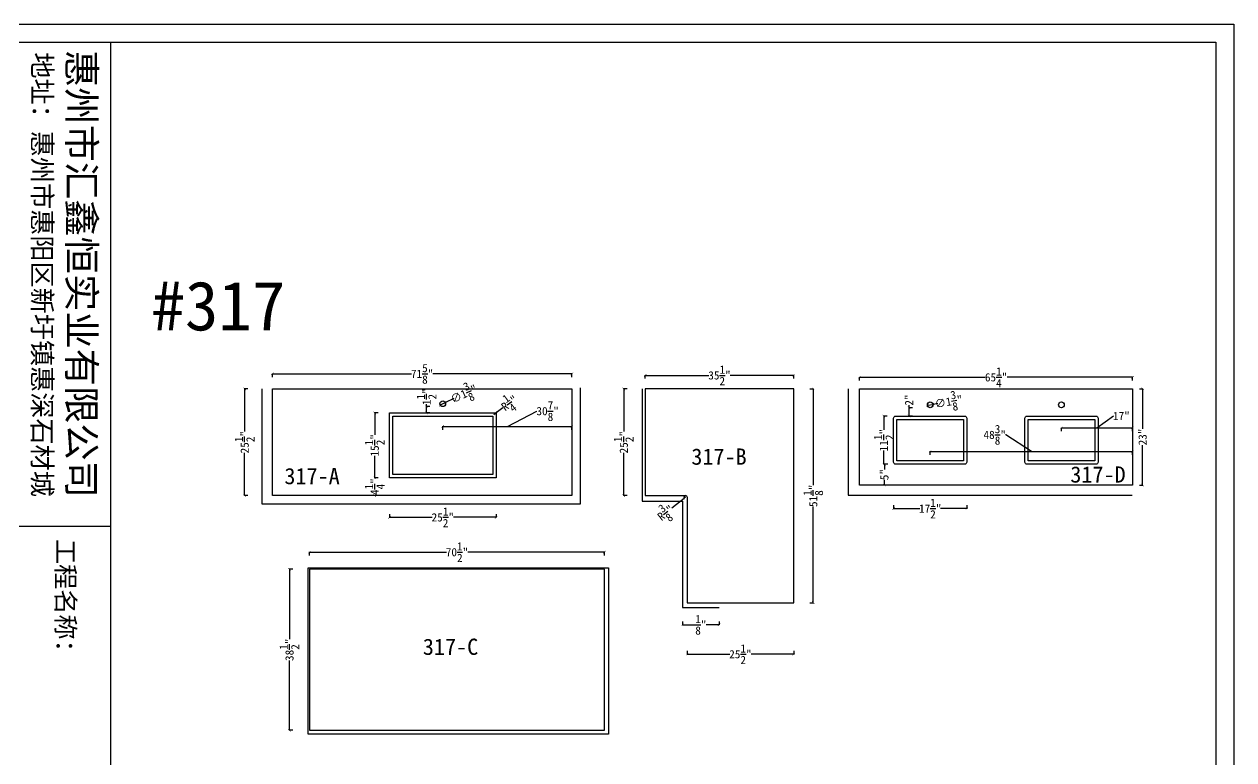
# Model space of a CAD drawing. Header units: millimetres. Extents: x 3183 to 64783, y -8707 to 2293.
# Drawn here: x 57437 to 64783, y -2175 to 2293 of the extents above; entities that cross this region are included whole.
import ezdxf
from ezdxf.lldxf.tags import DXFTag

# ---------------------------------------------------------------- set-up
doc = ezdxf.new("R2010")
doc.units = ezdxf.units.MM
for name, color, linetype in [('大样', 3, 'Continuous'), ('标注', 1, 'Continuous'), ('框', 4, 'Continuous'), ('编号', 6, 'Continuous')]:
    doc.layers.add(name, color=color, linetype=linetype)
doc.styles.get("Standard").update_dxf_attribs({"font": 'arial.ttf'})
doc.styles.add('样式 1', font='NSimSun.ttf')
tags = doc.linetypes.add('MB', pattern='A,0.5,-0.2,["MB",Standard,S=0.1,R=0,X=-0.1,Y=-0.05],-0.2', length=0.9).pattern_tags.tags
tags[6] = DXFTag(74, 10)
doc.linetypes.add('ZIGZAG', pattern='A,0.00254,-5.08,[131,ltypeshp.shx,S=5.08,R=0,X=-5.08,Y=0],-10.16,[131,ltypeshp.shx,S=5.08,R=180,X=5.08,Y=0],-5.08', length=20.32254)
doc.dimstyles.new('英寸', dxfattribs={"dimtxt": 50, "dimasz": 15, "dimexe": 1, "dimexo": 0.5, "dimtad": 0, "dimdec": 4, "dimlfac": 0.03937, "dimlunit": 5, "dimtxsty": '样式 1', "dimblk": 'ARCHTICK', "dimcen": 2.5, "dimclrt": 1, "dimadec": 0, "dimazin": 0, "dimtfac": 1, "dimtdec": 4, "dimtmove": 0, "dimatfit": 3, "dimfxl": 20, "dimfxlon": 1, "dimtolj": 1, "dimarcsym": 0})

# ---------------------------------------------------------------- blocks, each defined once
blk = doc.blocks.new('框')
at = {"layer": '框'}
for p, q in [((16501.7, -6593.4), (26301.7, -6593.4)), ((19174.7, -6593.4), (19174.7, -7291.7))]:
    blk.add_line(p, q, dxfattribs=at)
for points in [[(16401.7, -391.7), (26401.7, -391.7), (26401.7, -7391.7), (16401.7, -7391.7)], [(16501.7, -491.7), (26301.7, -491.7), (26301.7, -7291.7), (16501.7, -7291.7)]]:
    blk.add_lwpolyline(points, close=True, dxfattribs=at)
at = {"layer": '框', "style": '样式 1'}
for s, height, p in [('惠州市汇鑫恒实业有限公司', 151.106, (16544.1, -6828.5)), ('地址：惠州市惠阳区新圩镇惠深石材城', 105.84, (16557.1, -7023.4))]:
    blk.add_text(s, height=height, dxfattribs=at).set_placement(p)
for tag, p in [('制图人：', (20840.1, -6764.8)), ('出图日期：', (22426.6, -6767.5)), ('图号：', (24401.3, -6776.7)), ('工程名称：', (19243.4, -6892.1)), ('车间确认：', (20840.1, -7012.5)), ('出货日期：', (22426.6, -7010.9)), ('工程编号：', (24384.7, -7131.5)), ('位置：', (19243.4, -7239.7)), ('确认：', (20840.1, -7240)), ('单位：', (22426.6, -7248.8))]:
    blk.add_attdef(tag, p, '', height=101.9, dxfattribs=at)
blk = doc.blocks.new('_ArchTick')
at = {"color": 0, "linetype": 'ByBlock', "const_width": 0.15}
blk.add_lwpolyline([(-0.5, -0.5), (0.5, 0.5)], dxfattribs=at)
blk = doc.blocks.new('*D640')
at = {"layer": 'Defpoints', "color": 0, "transparency": 16777216}
for p in [(60763.3, -150.3), (59979.1, -461.9), (60763.3, -461.9)]:
    blk.add_point(p, dxfattribs=at)
at = {"layer": '标注', "color": 0, "lineweight": -2, "transparency": 16777216}
for p, q in [((60371.2, -150.3), (60549.4, -57.1)), ((60549.4, -57.1), (60550.7, -57.1)), ((59979.1, -170.3), (59979.1, -149.3)), ((59979.1, -150.3), (60763.3, -150.3)), ((60763.3, -170.3), (60763.3, -149.3))]:
    blk.add_line(p, q, dxfattribs=at)
at = {"layer": '标注', "color": 0, "lineweight": -2, "transparency": 16777216, "xscale": 15, "yscale": 15, "zscale": 15, "rotation": 180}
blk.add_blockref('_ArchTick', (59979.1, -150.3), dxfattribs=at)
at = {"layer": '标注', "color": 0, "lineweight": -2, "transparency": 16777216, "xscale": 15, "yscale": 15, "zscale": 15}
blk.add_blockref('_ArchTick', (60763.3, -150.3), dxfattribs=at)
at = {"layer": '标注', "color": 1, "transparency": 16777216, "insert": (60615.9, -57.1), "char_height": 50, "attachment_point": 5, "style": '样式 1'}
blk.add_mtext('\\A1;30{\\H1x;\\S7/8;}"', dxfattribs=at)
blk = doc.blocks.new('*D641')
at = {"layer": 'Defpoints', "color": 0, "transparency": 16777216}
for p in [(61445.6, -585.3), (61453.1, -579.4)]:
    blk.add_point(p, dxfattribs=at)
at = {"layer": '标注', "color": 0, "lineweight": -2, "transparency": 16777216}
for p in [(61370.2, -644.9), (61453.1, -579.4)]:
    blk.add_line(p, (61445.6, -585.3), dxfattribs=at)
blk.add_arc((61453.1, -579.4), 9.53, 93.00765, 224.3364, dxfattribs=at)
at = {"layer": '标注', "color": 0, "lineweight": -2, "transparency": 16777216, "xscale": 15, "yscale": 15, "zscale": 15, "rotation": 38.32109049774231}
blk.add_blockref('_ArchTick', (61445.6, -585.3), dxfattribs=at)
at = {"layer": '标注', "color": 1, "transparency": 16777216, "insert": (61332.2, -674.9), "char_height": 50, "attachment_point": 5, "rotation": 38.32109, "style": '样式 1'}
blk.add_mtext('\\A1;R{\\H1x;\\S3/8;}"', dxfattribs=at)
blk = doc.blocks.new('*D643')
at = {"layer": 'Defpoints', "color": 0, "transparency": 16777216}
for p in [(60303, -68.2), (60288.9, -78.6)]:
    blk.add_point(p, dxfattribs=at)
at = {"layer": '标注', "color": 0, "lineweight": -2, "transparency": 16777216}
for p in [(60288.9, -78.6), (60344.2, -37.7)]:
    blk.add_line(p, (60303, -68.2), dxfattribs=at)
at = {"layer": '标注', "color": 0, "lineweight": -2, "transparency": 16777216, "xscale": 15, "yscale": 15, "zscale": 15, "rotation": 216.4564858521931}
blk.add_blockref('_ArchTick', (60303, -68.2), dxfattribs=at)
at = {"layer": '标注', "color": 1, "transparency": 16777216, "insert": (60384, -8.3), "char_height": 50, "attachment_point": 5, "rotation": 36.45649, "style": '样式 1'}
blk.add_mtext('\\A1;R\\S1/4;"', dxfattribs=at)
blk = doc.blocks.new('*D645')
at = {"layer": 'Defpoints', "color": 0, "transparency": 16777216}
for p in [(59655.3, -227.4), (60303, -265), (60303, -702.2)]:
    blk.add_point(p, dxfattribs=at)
at = {"layer": '标注', "color": 0, "lineweight": -2, "transparency": 16777216}
for p, q in [((59655.3, -682.2), (59655.3, -703.2)), ((59655.3, -702.2), (59914, -702.2)), ((60303, -702.2), (60044.3, -702.2)), ((60303, -682.2), (60303, -703.2))]:
    blk.add_line(p, q, dxfattribs=at)
at = {"layer": '标注', "color": 0, "lineweight": -2, "transparency": 16777216, "xscale": 15, "yscale": 15, "zscale": 15, "rotation": 180}
blk.add_blockref('_ArchTick', (59655.3, -702.2), dxfattribs=at)
at = {"layer": '标注', "color": 0, "lineweight": -2, "transparency": 16777216, "xscale": 15, "yscale": 15, "zscale": 15}
blk.add_blockref('_ArchTick', (60303, -702.2), dxfattribs=at)
at = {"layer": '标注', "color": 1, "transparency": 16777216, "insert": (59979.1, -702.2), "char_height": 50, "attachment_point": 5, "style": '样式 1'}
blk.add_mtext('\\A1;25{\\H1x;\\S1/2;}"', dxfattribs=at)
blk = doc.blocks.new('*D646')
at = {"layer": 'Defpoints', "color": 0, "transparency": 16777216}
for p in [(59565.7, -68.2), (59708.9, -68.2), (59745.3, -461.9)]:
    blk.add_point(p, dxfattribs=at)
at = {"layer": '标注', "color": 0, "lineweight": -2, "transparency": 16777216}
for p, q in [((59585.7, -68.2), (59564.7, -68.2)), ((59565.7, -68.2), (59565.7, -202.1)), ((59565.7, -461.9), (59565.7, -327.9)), ((59585.7, -461.9), (59564.7, -461.9))]:
    blk.add_line(p, q, dxfattribs=at)
at = {"layer": '标注', "color": 0, "lineweight": -2, "transparency": 16777216, "xscale": 15, "yscale": 15, "zscale": 15}
for p, rotation in [((59565.7, -68.2), 90), ((59565.7, -461.9), 270)]:
    blk.add_blockref('_ArchTick', p, dxfattribs=dict(at, rotation=rotation))
at = {"layer": '标注', "color": 1, "transparency": 16777216, "insert": (59565.7, -265), "char_height": 50, "attachment_point": 5, "rotation": 90, "style": '样式 1'}
blk.add_mtext('\\A1;15{\\H1x;\\S1/2;}"', dxfattribs=at)
blk = doc.blocks.new('*D647')
at = {"layer": 'Defpoints', "color": 0, "transparency": 16777216}
for p in [(59745.3, -461.9), (59565.7, -569.8), (59745.3, -569.8)]:
    blk.add_point(p, dxfattribs=at)
at = {"layer": '标注', "color": 0, "lineweight": -2, "transparency": 16777216}
for p, q in [((59585.7, -461.9), (59564.7, -461.9)), ((59565.7, -461.9), (59565.7, -466.5)), ((59585.7, -569.8), (59564.7, -569.8)), ((59565.7, -569.8), (59565.7, -565.2))]:
    blk.add_line(p, q, dxfattribs=at)
at = {"layer": '标注', "color": 0, "lineweight": -2, "transparency": 16777216, "xscale": 15, "yscale": 15, "zscale": 15}
for p, rotation in [((59565.7, -461.9), 90), ((59565.7, -569.8), 270)]:
    blk.add_blockref('_ArchTick', p, dxfattribs=dict(at, rotation=rotation))
at = {"layer": '标注', "color": 1, "transparency": 16777216, "insert": (59565.7, -515.9), "char_height": 50, "attachment_point": 5, "rotation": 90, "style": '样式 1'}
blk.add_mtext('\\A1;4{\\H1x;\\S1/4;}"', dxfattribs=at)
blk = doc.blocks.new('*D648')
at = {"layer": 'Defpoints', "color": 0, "transparency": 16777216}
for p in [(59880.9, -30.1), (59979.1, -30.1), (59979.1, -68.2)]:
    blk.add_point(p, dxfattribs=at)
at = {"layer": '标注', "color": 0, "lineweight": -2, "transparency": 16777216}
for p, q in [((59900.9, -30.1), (59879.9, -30.1)), ((59900.9, -68.2), (59879.9, -68.2)), ((59880.9, -30.1), (59880.9, -15.1)), ((59880.9, -68.2), (59880.9, -30.1))]:
    blk.add_line(p, q, dxfattribs=at)
at = {"layer": '标注', "color": 0, "lineweight": -2, "transparency": 16777216, "xscale": 15, "yscale": 15, "zscale": 15}
for p, rotation in [((59880.9, -30.1), 90), ((59880.9, -68.2), 270)]:
    blk.add_blockref('_ArchTick', p, dxfattribs=dict(at, rotation=rotation))
at = {"layer": '标注', "color": 1, "transparency": 16777216, "insert": (59880.9, 30), "char_height": 50, "attachment_point": 5, "rotation": 90, "style": '样式 1'}
blk.add_mtext('\\A1;1{\\H1x;\\S1/2;}"', dxfattribs=at)
blk = doc.blocks.new('*D649')
at = {"layer": 'Defpoints', "color": 0, "transparency": 16777216}
for p in [(60763.3, 169.2), (58944.1, 77.9), (60763.3, 77.9)]:
    blk.add_point(p, dxfattribs=at)
at = {"layer": '标注', "color": 0, "lineweight": -2, "transparency": 16777216}
for p, q in [((58944.1, 149.2), (58944.1, 170.2)), ((58944.1, 169.2), (59788.6, 169.2)), ((60763.3, 169.2), (59918.9, 169.2)), ((60763.3, 149.2), (60763.3, 170.2))]:
    blk.add_line(p, q, dxfattribs=at)
at = {"layer": '标注', "color": 0, "lineweight": -2, "transparency": 16777216, "xscale": 15, "yscale": 15, "zscale": 15, "rotation": 180}
blk.add_blockref('_ArchTick', (58944.1, 169.2), dxfattribs=at)
at = {"layer": '标注', "color": 0, "lineweight": -2, "transparency": 16777216, "xscale": 15, "yscale": 15, "zscale": 15}
blk.add_blockref('_ArchTick', (60763.3, 169.2), dxfattribs=at)
at = {"layer": '标注', "color": 1, "transparency": 16777216, "insert": (59853.7, 169.2), "char_height": 50, "attachment_point": 5, "style": '样式 1'}
blk.add_mtext('\\A1;71{\\H1x;\\S5/8;}"', dxfattribs=at)
blk = doc.blocks.new('*D650')
at = {"layer": 'Defpoints', "color": 0, "transparency": 16777216}
for p in [(58944.1, 77.9), (58775.9, -569.8), (58944.1, -569.8)]:
    blk.add_point(p, dxfattribs=at)
at = {"layer": '标注', "color": 0, "lineweight": -2, "transparency": 16777216}
for p, q in [((58795.9, 77.9), (58774.9, 77.9)), ((58775.9, 77.9), (58775.9, -180.8)), ((58775.9, -569.8), (58775.9, -311.1)), ((58795.9, -569.8), (58774.9, -569.8))]:
    blk.add_line(p, q, dxfattribs=at)
at = {"layer": '标注', "color": 0, "lineweight": -2, "transparency": 16777216, "xscale": 15, "yscale": 15, "zscale": 15}
for p, rotation in [((58775.9, 77.9), 90), ((58775.9, -569.8), 270)]:
    blk.add_blockref('_ArchTick', p, dxfattribs=dict(at, rotation=rotation))
at = {"layer": '标注', "color": 1, "transparency": 16777216, "insert": (58775.9, -246), "char_height": 50, "attachment_point": 5, "rotation": 90, "style": '样式 1'}
blk.add_mtext('\\A1;25{\\H1x;\\S1/2;}"', dxfattribs=at)
blk = doc.blocks.new('*D651')
at = {"layer": 'Defpoints', "color": 0, "transparency": 16777216}
for p in [(59963.3, -20), (59994.9, -5.2)]:
    blk.add_point(p, dxfattribs=at)
at = {"layer": '标注', "color": 0, "lineweight": -2, "transparency": 16777216}
for p in [(60046.7, 19), (59963.3, -20)]:
    blk.add_line(p, (59994.9, -5.2), dxfattribs=at)
at = {"layer": '标注', "color": 0, "lineweight": -2, "transparency": 16777216, "xscale": 15, "yscale": 15, "zscale": 15}
for p, rotation in [((59994.9, -5.2), 205.0535196668211), ((59963.3, -20), 25.05351966682111)]:
    blk.add_blockref('_ArchTick', p, dxfattribs=dict(at, rotation=rotation))
at = {"layer": '标注', "color": 1, "transparency": 16777216, "insert": (60106.7, 47), "char_height": 50, "attachment_point": 5, "rotation": 25.05352, "style": '样式 1'}
blk.add_mtext('\\A1;∅1{\\H1x;\\S3/8;}"', dxfattribs=at)
blk = doc.blocks.new('*D652')
at = {"layer": 'Defpoints', "color": 0, "transparency": 16777216}
for p in [(62110.3, 160.1), (61208.6, 77.9), (62110.3, 77.9)]:
    blk.add_point(p, dxfattribs=at)
at = {"layer": '标注', "color": 0, "lineweight": -2, "transparency": 16777216}
for p, q in [((61208.6, 140.1), (61208.6, 161.1)), ((61208.6, 160.1), (61594.6, 160.1)), ((62110.3, 160.1), (61724.3, 160.1)), ((62110.3, 140.1), (62110.3, 161.1))]:
    blk.add_line(p, q, dxfattribs=at)
at = {"layer": '标注', "color": 0, "lineweight": -2, "transparency": 16777216, "xscale": 15, "yscale": 15, "zscale": 15, "rotation": 180}
blk.add_blockref('_ArchTick', (61208.6, 160.1), dxfattribs=at)
at = {"layer": '标注', "color": 0, "lineweight": -2, "transparency": 16777216, "xscale": 15, "yscale": 15, "zscale": 15}
blk.add_blockref('_ArchTick', (62110.3, 160.1), dxfattribs=at)
at = {"layer": '标注', "color": 1, "transparency": 16777216, "insert": (61659.5, 160.1), "char_height": 50, "attachment_point": 5, "style": '样式 1'}
blk.add_mtext('\\A1;35{\\H1x;\\S1/2;}"', dxfattribs=at)
blk = doc.blocks.new('*D653')
at = {"layer": 'Defpoints', "color": 0, "transparency": 16777216}
for p in [(61208.6, 77.9), (61078, -569.8), (61208.6, -569.8)]:
    blk.add_point(p, dxfattribs=at)
at = {"layer": '标注', "color": 0, "lineweight": -2, "transparency": 16777216}
for p, q in [((61098, 77.9), (61077, 77.9)), ((61078, 77.9), (61078, -180.8)), ((61078, -569.8), (61078, -311.1)), ((61098, -569.8), (61077, -569.8))]:
    blk.add_line(p, q, dxfattribs=at)
at = {"layer": '标注', "color": 0, "lineweight": -2, "transparency": 16777216, "xscale": 15, "yscale": 15, "zscale": 15}
for p, rotation in [((61078, 77.9), 90), ((61078, -569.8), 270)]:
    blk.add_blockref('_ArchTick', p, dxfattribs=dict(at, rotation=rotation))
at = {"layer": '标注', "color": 1, "transparency": 16777216, "insert": (61078, -246), "char_height": 50, "attachment_point": 5, "rotation": 90, "style": '样式 1'}
blk.add_mtext('\\A1;25{\\H1x;\\S1/2;}"', dxfattribs=at)
blk = doc.blocks.new('*D654')
at = {"layer": 'Defpoints', "color": 0, "transparency": 16777216}
for p in [(61462.6, -1220.7), (62110.3, -1220.7), (62110.3, -1533.4)]:
    blk.add_point(p, dxfattribs=at)
at = {"layer": '标注', "color": 0, "lineweight": -2, "transparency": 16777216}
for p, q in [((61462.6, -1513.4), (61462.6, -1534.4)), ((61462.6, -1533.4), (61721.3, -1533.4)), ((62110.3, -1533.4), (61851.6, -1533.4)), ((62110.3, -1513.4), (62110.3, -1534.4))]:
    blk.add_line(p, q, dxfattribs=at)
at = {"layer": '标注', "color": 0, "lineweight": -2, "transparency": 16777216, "xscale": 15, "yscale": 15, "zscale": 15, "rotation": 180}
blk.add_blockref('_ArchTick', (61462.6, -1533.4), dxfattribs=at)
at = {"layer": '标注', "color": 0, "lineweight": -2, "transparency": 16777216, "xscale": 15, "yscale": 15, "zscale": 15}
blk.add_blockref('_ArchTick', (62110.3, -1533.4), dxfattribs=at)
at = {"layer": '标注', "color": 1, "transparency": 16777216, "insert": (61786.5, -1533.4), "char_height": 50, "attachment_point": 5, "style": '样式 1'}
blk.add_mtext('\\A1;25{\\H1x;\\S1/2;}"', dxfattribs=at)
blk = doc.blocks.new('*D655')
at = {"layer": 'Defpoints', "color": 0, "transparency": 16777216}
for p in [(61435.4, -1249.6), (61657.3, -1249.6), (61657.3, -1354.7)]:
    blk.add_point(p, dxfattribs=at)
at = {"layer": '标注', "color": 0, "lineweight": -2, "transparency": 16777216}
for p, q in [((61435.4, -1334.7), (61435.4, -1355.7)), ((61435.4, -1354.7), (61514.7, -1354.7)), ((61657.3, -1354.7), (61578, -1354.7)), ((61657.3, -1334.7), (61657.3, -1355.7))]:
    blk.add_line(p, q, dxfattribs=at)
at = {"layer": '标注', "color": 0, "lineweight": -2, "transparency": 16777216, "xscale": 15, "yscale": 15, "zscale": 15, "rotation": 180}
blk.add_blockref('_ArchTick', (61435.4, -1354.7), dxfattribs=at)
at = {"layer": '标注', "color": 0, "lineweight": -2, "transparency": 16777216, "xscale": 15, "yscale": 15, "zscale": 15}
blk.add_blockref('_ArchTick', (61657.3, -1354.7), dxfattribs=at)
at = {"layer": '标注', "color": 1, "transparency": 16777216, "insert": (61546.3, -1354.7), "char_height": 50, "attachment_point": 5, "style": '样式 1'}
blk.add_mtext('\\A1;\\S1/8;"', dxfattribs=at)
blk = doc.blocks.new('*D656')
at = {"layer": 'Defpoints', "color": 0, "transparency": 16777216}
for p in [(62110.3, 77.9), (62228.4, 77.9), (62110.3, -1220.7)]:
    blk.add_point(p, dxfattribs=at)
at = {"layer": '标注', "color": 0, "lineweight": -2, "transparency": 16777216}
for p, q in [((62208.4, 77.9), (62229.4, 77.9)), ((62228.4, 77.9), (62228.4, -506.1)), ((62228.4, -1220.7), (62228.4, -636.7)), ((62208.4, -1220.7), (62229.4, -1220.7))]:
    blk.add_line(p, q, dxfattribs=at)
at = {"layer": '标注', "color": 0, "lineweight": -2, "transparency": 16777216, "xscale": 15, "yscale": 15, "zscale": 15}
for p, rotation in [((62228.4, 77.9), 90), ((62228.4, -1220.7), 270)]:
    blk.add_blockref('_ArchTick', p, dxfattribs=dict(at, rotation=rotation))
at = {"layer": '标注', "color": 1, "transparency": 16777216, "insert": (62228.4, -571.4), "char_height": 50, "attachment_point": 5, "rotation": 90, "style": '样式 1'}
blk.add_mtext('\\A1;51{\\H1x;\\S1/8;}"', dxfattribs=at)
blk = doc.blocks.new('*D657')
at = {"layer": 'Defpoints', "color": 0, "transparency": 16777216}
for p in [(64167.9, -158.8), (63736.1, -379.3), (64167.9, -379.3)]:
    blk.add_point(p, dxfattribs=at)
at = {"layer": '标注', "color": 0, "lineweight": -2, "transparency": 16777216}
for p, q in [((63952, -158.8), (64051.5, -86.6)), ((64051.5, -86.6), (64052.8, -86.6)), ((63736.1, -178.8), (63736.1, -157.8)), ((63736.1, -158.8), (64167.9, -158.8)), ((64167.9, -178.8), (64167.9, -157.8))]:
    blk.add_line(p, q, dxfattribs=at)
at = {"layer": '标注', "color": 0, "lineweight": -2, "transparency": 16777216, "xscale": 15, "yscale": 15, "zscale": 15, "rotation": 180}
blk.add_blockref('_ArchTick', (63736.1, -158.8), dxfattribs=at)
at = {"layer": '标注', "color": 0, "lineweight": -2, "transparency": 16777216, "xscale": 15, "yscale": 15, "zscale": 15}
blk.add_blockref('_ArchTick', (64167.9, -158.8), dxfattribs=at)
at = {"layer": '标注', "color": 1, "transparency": 16777216, "insert": (64100.1, -86.6), "char_height": 50, "attachment_point": 5, "style": '样式 1'}
blk.add_mtext('\\A1;17"', dxfattribs=at)
blk = doc.blocks.new('*D658')
at = {"layer": 'Defpoints', "color": 0, "transparency": 16777216}
for p in [(64167.9, -302.3), (62939.2, -379.3), (64167.9, -379.3)]:
    blk.add_point(p, dxfattribs=at)
at = {"layer": '标注', "color": 0, "lineweight": -2, "transparency": 16777216}
for p, q in [((63398.3, -201.1), (63397, -201.1)), ((63553.5, -302.3), (63398.3, -201.1)), ((62939.2, -322.3), (62939.2, -301.3)), ((62939.2, -302.3), (64167.9, -302.3)), ((64167.9, -322.3), (64167.9, -301.3))]:
    blk.add_line(p, q, dxfattribs=at)
at = {"layer": '标注', "color": 0, "lineweight": -2, "transparency": 16777216, "xscale": 15, "yscale": 15, "zscale": 15, "rotation": 180}
blk.add_blockref('_ArchTick', (62939.2, -302.3), dxfattribs=at)
at = {"layer": '标注', "color": 0, "lineweight": -2, "transparency": 16777216, "xscale": 15, "yscale": 15, "zscale": 15}
blk.add_blockref('_ArchTick', (64167.9, -302.3), dxfattribs=at)
at = {"layer": '标注', "color": 1, "transparency": 16777216, "insert": (63330.9, -201.1), "char_height": 50, "attachment_point": 5, "style": '样式 1'}
blk.add_mtext('\\A1;48{\\H1x;\\S3/8;}"', dxfattribs=at)
blk = doc.blocks.new('*D659')
at = {"layer": 'Defpoints', "color": 0, "transparency": 16777216}
for p in [(60960.8, -913.6), (59170.1, -1121), (60960.8, -1167.8)]:
    blk.add_point(p, dxfattribs=at)
at = {"layer": '标注', "color": 0, "lineweight": -2, "transparency": 16777216}
for p, q in [((59170.1, -933.6), (59170.1, -912.6)), ((59170.1, -913.6), (60000.7, -913.6)), ((60960.8, -913.6), (60130.2, -913.6)), ((60960.8, -933.6), (60960.8, -912.6))]:
    blk.add_line(p, q, dxfattribs=at)
at = {"layer": '标注', "color": 0, "lineweight": -2, "transparency": 16777216, "xscale": 15, "yscale": 15, "zscale": 15, "rotation": 180}
blk.add_blockref('_ArchTick', (59170.1, -913.6), dxfattribs=at)
at = {"layer": '标注', "color": 0, "lineweight": -2, "transparency": 16777216, "xscale": 15, "yscale": 15, "zscale": 15}
blk.add_blockref('_ArchTick', (60960.8, -913.6), dxfattribs=at)
at = {"layer": '标注', "color": 1, "transparency": 16777216, "insert": (60065.5, -913.6), "char_height": 50, "attachment_point": 5, "style": '样式 1'}
blk.add_mtext('\\A1;70{\\H1x;\\S1/2;}"', dxfattribs=at)
blk = doc.blocks.new('*D660')
at = {"layer": 'Defpoints', "color": 0, "transparency": 16777216}
for p in [(59326, -1017.7), (59047.9, -1995.4), (59406.1, -1995.4)]:
    blk.add_point(p, dxfattribs=at)
at = {"layer": '标注', "color": 0, "lineweight": -2, "transparency": 16777216}
for p, q in [((59067.9, -1017.7), (59046.9, -1017.7)), ((59047.9, -1017.7), (59047.9, -1441.7)), ((59047.9, -1995.4), (59047.9, -1571.5)), ((59067.9, -1995.4), (59046.9, -1995.4))]:
    blk.add_line(p, q, dxfattribs=at)
at = {"layer": '标注', "color": 0, "lineweight": -2, "transparency": 16777216, "xscale": 15, "yscale": 15, "zscale": 15}
for p, rotation in [((59047.9, -1017.7), 90), ((59047.9, -1995.4), 270)]:
    blk.add_blockref('_ArchTick', p, dxfattribs=dict(at, rotation=rotation))
at = {"layer": '标注', "color": 1, "transparency": 16777216, "insert": (59047.9, -1506.6), "char_height": 50, "attachment_point": 5, "rotation": 90, "style": '样式 1'}
blk.add_mtext('\\A1;38{\\H1x;\\S1/2;}"', dxfattribs=at)
blk = doc.blocks.new('*D661')
at = {"layer": 'Defpoints', "color": 0, "transparency": 16777216}
for p in [(62657.3, -87.2), (62789.8, -87.2), (62800.5, -379.3)]:
    blk.add_point(p, dxfattribs=at)
at = {"layer": '标注', "color": 0, "lineweight": -2, "transparency": 16777216}
for p, q in [((62677.3, -87.2), (62656.3, -87.2)), ((62657.3, -87.2), (62657.3, -170.4)), ((62657.3, -379.3), (62657.3, -296.2)), ((62677.3, -379.3), (62656.3, -379.3))]:
    blk.add_line(p, q, dxfattribs=at)
at = {"layer": '标注', "color": 0, "lineweight": -2, "transparency": 16777216, "xscale": 15, "yscale": 15, "zscale": 15}
for p, rotation in [((62657.3, -87.2), 90), ((62657.3, -379.3), 270)]:
    blk.add_blockref('_ArchTick', p, dxfattribs=dict(at, rotation=rotation))
at = {"layer": '标注', "color": 1, "transparency": 16777216, "insert": (62657.3, -233.3), "char_height": 50, "attachment_point": 5, "rotation": 90, "style": '样式 1'}
blk.add_mtext('\\A1;11{\\H1x;\\S1/2;}"', dxfattribs=at)
blk = doc.blocks.new('*D662')
at = {"layer": 'Defpoints', "color": 0, "transparency": 16777216}
for p in [(62806.8, -379.3), (62661, -506.3), (62806.8, -506.3)]:
    blk.add_point(p, dxfattribs=at)
at = {"layer": '标注', "color": 0, "lineweight": -2, "transparency": 16777216}
for p, q in [((62681, -379.3), (62660, -379.3)), ((62661, -379.3), (62661, -411.5)), ((62681, -506.3), (62660, -506.3)), ((62661, -506.3), (62661, -474.2))]:
    blk.add_line(p, q, dxfattribs=at)
at = {"layer": '标注', "color": 0, "lineweight": -2, "transparency": 16777216, "xscale": 15, "yscale": 15, "zscale": 15}
for p, rotation in [((62661, -379.3), 90), ((62661, -506.3), 270)]:
    blk.add_blockref('_ArchTick', p, dxfattribs=dict(at, rotation=rotation))
at = {"layer": '标注', "color": 1, "transparency": 16777216, "insert": (62661, -442.8), "char_height": 50, "attachment_point": 5, "rotation": 90, "style": '样式 1'}
blk.add_mtext('\\A1;5"', dxfattribs=at)
blk = doc.blocks.new('*D663')
at = {"layer": 'Defpoints', "color": 0, "transparency": 16777216}
for p in [(62716.9, -275.3), (63161.4, -284.7), (63161.4, -649)]:
    blk.add_point(p, dxfattribs=at)
at = {"layer": '标注', "color": 0, "lineweight": -2, "transparency": 16777216}
for p, q in [((62716.9, -629), (62716.9, -650)), ((62716.9, -649), (62876.2, -649)), ((63161.4, -649), (63002.1, -649)), ((63161.4, -629), (63161.4, -650))]:
    blk.add_line(p, q, dxfattribs=at)
at = {"layer": '标注', "color": 0, "lineweight": -2, "transparency": 16777216, "xscale": 15, "yscale": 15, "zscale": 15, "rotation": 180}
blk.add_blockref('_ArchTick', (62716.9, -649), dxfattribs=at)
at = {"layer": '标注', "color": 0, "lineweight": -2, "transparency": 16777216, "xscale": 15, "yscale": 15, "zscale": 15}
blk.add_blockref('_ArchTick', (63161.4, -649), dxfattribs=at)
at = {"layer": '标注', "color": 1, "transparency": 16777216, "insert": (62939.2, -649), "char_height": 50, "attachment_point": 5, "style": '样式 1'}
blk.add_mtext('\\A1;17{\\H1x;\\S1/2;}"', dxfattribs=at)
blk = doc.blocks.new('*D664')
at = {"layer": 'Defpoints', "color": 0, "transparency": 16777216}
for p in [(62810.7, -36.4), (62939.2, -36.4), (62939.2, -87.2)]:
    blk.add_point(p, dxfattribs=at)
at = {"layer": '标注', "color": 0, "lineweight": -2, "transparency": 16777216}
for p, q in [((62830.7, -36.4), (62809.7, -36.4)), ((62810.7, -36.4), (62810.7, -21.4)), ((62810.7, -87.2), (62810.7, -36.4)), ((62830.7, -87.2), (62809.7, -87.2))]:
    blk.add_line(p, q, dxfattribs=at)
at = {"layer": '标注', "color": 0, "lineweight": -2, "transparency": 16777216, "xscale": 15, "yscale": 15, "zscale": 15}
for p, rotation in [((62810.7, -36.4), 90), ((62810.7, -87.2), 270)]:
    blk.add_blockref('_ArchTick', p, dxfattribs=dict(at, rotation=rotation))
at = {"layer": '标注', "color": 1, "transparency": 16777216, "insert": (62810.7, 10.2), "char_height": 50, "attachment_point": 5, "rotation": 90, "style": '样式 1'}
blk.add_mtext('\\A1;2"', dxfattribs=at)
blk = doc.blocks.new('*D665')
at = {"layer": 'Defpoints', "color": 0, "transparency": 16777216}
for p in [(64167.9, 148.2), (62510.6, 77.9), (64167.9, 77.9)]:
    blk.add_point(p, dxfattribs=at)
at = {"layer": '标注', "color": 0, "lineweight": -2, "transparency": 16777216}
for p, q in [((62510.6, 128.2), (62510.6, 149.2)), ((62510.6, 148.2), (63272.4, 148.2)), ((64167.9, 148.2), (63406.1, 148.2)), ((64167.9, 128.2), (64167.9, 149.2))]:
    blk.add_line(p, q, dxfattribs=at)
at = {"layer": '标注', "color": 0, "lineweight": -2, "transparency": 16777216, "xscale": 15, "yscale": 15, "zscale": 15, "rotation": 180}
blk.add_blockref('_ArchTick', (62510.6, 148.2), dxfattribs=at)
at = {"layer": '标注', "color": 0, "lineweight": -2, "transparency": 16777216, "xscale": 15, "yscale": 15, "zscale": 15}
blk.add_blockref('_ArchTick', (64167.9, 148.2), dxfattribs=at)
at = {"layer": '标注', "color": 1, "transparency": 16777216, "insert": (63339.3, 148.2), "char_height": 50, "attachment_point": 5, "style": '样式 1'}
blk.add_mtext('\\A1;65{\\H1x;\\S1/4;}"', dxfattribs=at)
blk = doc.blocks.new('*D666')
at = {"layer": 'Defpoints', "color": 0, "transparency": 16777216}
for p in [(64167.9, 77.9), (64229.2, 77.9), (64167.9, -506.3)]:
    blk.add_point(p, dxfattribs=at)
at = {"layer": '标注', "color": 0, "lineweight": -2, "transparency": 16777216}
for p, q in [((64209.2, 77.9), (64230.2, 77.9)), ((64229.2, 77.9), (64229.2, -164.7)), ((64229.2, -506.3), (64229.2, -263.7)), ((64209.2, -506.3), (64230.2, -506.3))]:
    blk.add_line(p, q, dxfattribs=at)
at = {"layer": '标注', "color": 0, "lineweight": -2, "transparency": 16777216, "xscale": 15, "yscale": 15, "zscale": 15}
for p, rotation in [((64229.2, 77.9), 90), ((64229.2, -506.3), 270)]:
    blk.add_blockref('_ArchTick', p, dxfattribs=dict(at, rotation=rotation))
at = {"layer": '标注', "color": 1, "transparency": 16777216, "insert": (64229.2, -214.2), "char_height": 50, "attachment_point": 5, "rotation": 90, "style": '样式 1'}
blk.add_mtext('\\A1;23"', dxfattribs=at)
blk = doc.blocks.new('*D667')
at = {"layer": 'Defpoints', "color": 0, "transparency": 16777216}
for p in [(62922, -22), (62956.4, -16)]:
    blk.add_point(p, dxfattribs=at)
at = {"layer": '标注', "color": 0, "lineweight": -2, "transparency": 16777216}
for p in [(62922, -22), (62985.9, -10.8)]:
    blk.add_line(p, (62956.4, -16), dxfattribs=at)
at = {"layer": '标注', "color": 0, "lineweight": -2, "transparency": 16777216, "xscale": 15, "yscale": 15, "zscale": 15}
for p, rotation in [((62922, -22), 9.8458560492438), ((62956.4, -16), 189.8458560492438)]:
    blk.add_blockref('_ArchTick', p, dxfattribs=dict(at, rotation=rotation))
at = {"layer": '标注', "color": 1, "transparency": 16777216, "insert": (63051.2, 0.5), "char_height": 50, "attachment_point": 5, "rotation": 9.84586, "style": '样式 1'}
blk.add_mtext('\\A1;∅1{\\H1x;\\S3/8;}"', dxfattribs=at)

msp = doc.modelspace()

# ---------------------------------------------------------------- linework, layer by layer
for p, q in [((58944.07028, -569.82803), (58944.07028, 77.87197)), ((58944.07028, 77.87197), (60763.34528, 77.87197)), ((60763.34528, 77.87197), (60763.34528, -569.82803)), ((60763.34528, -569.82803), (58944.07028, -569.82803))]:
    msp.add_line(p, q)
for points in [[(61462.61186, -1220.70303), (62110.31186, -1220.70303), (62110.31186, 77.87197), (61208.61186, 77.87197), (61208.61186, -569.82803), (61453.08686, -569.82803, -0.4142135624), (61462.61186, -579.35303)], [(62729.60809, -87.22803), (63148.70809, -87.22803, -0.4142135624), (63161.40809, -99.92803), (63161.40809, -366.62803, -0.4142135624), (63148.70809, -379.32803), (62729.60809, -379.32803, -0.4142135624), (62716.90809, -366.62803), (62716.90809, -99.92803, -0.4142135624)], [(63526.58309, -87.22803), (63945.68309, -87.22803, -0.4142135624), (63958.38309, -99.92803), (63958.38309, -366.62803, -0.4142135624), (63945.68309, -379.32803), (63526.58309, -379.32803, -0.4142135624), (63513.88309, -366.62803), (63513.88309, -99.92803, -0.4142135624)]]:
    msp.add_lwpolyline(points, format="xyb", close=True)
for points in [[(62510.58309, -506.32803), (62510.58309, 77.87197), (64167.93309, 77.87197), (64167.93309, -506.32803)], [(60302.97028, -68.17803), (60302.97028, -461.87803), (59655.27028, -461.87803), (59655.27028, -68.17803)], [(59170.10712, -1995.44047), (60960.80712, -1995.44047), (60960.80712, -1017.74047), (59170.10712, -1017.74047)]]:
    msp.add_lwpolyline(points, close=True)
for centre in [(59979.12028, -12.61553), (62939.15809, -18.96553), (63736.13309, -18.96553)]:
    msp.add_circle(centre, 17.4625)
at = {"layer": '大样', "linetype": 'MB', "ltscale": 400}
msp.add_line((60986.14659, -2018.67552), (59160.97954, -2018.67552), dxfattribs=at)
at = {"layer": '大样', "linetype": 'ZIGZAG', "ltscale": 5}
for points in [[(58880.89089, 77.87197), (58880.89089, -619.49927), (60816.18353, -619.49927), (60816.18353, 83.63917)], [(61189.18699, 77.87197), (61189.18699, -604.25035), (61435.3714, -604.25035), (61435.3714, -1249.63141), (61657.27038, -1249.63141)], [(62441.61621, 77.87197), (62441.61621, -568.03458), (64164.74608, -568.03458)], [(59160.97954, -2018.67552), (59160.97954, -1008.4912), (60986.14659, -1008.4912), (60986.14659, -2018.67552)]]:
    msp.add_lwpolyline(points, dxfattribs=at)
for points in [[(59675.27028, -88.17803), (60282.97028, -88.17803), (60282.97028, -441.87803), (59675.27028, -441.87803)], [(62736.90809, -107.22803), (63141.40809, -107.22803), (63141.40809, -359.32803), (62736.90809, -359.32803)], [(63533.88309, -107.22803), (63938.38309, -107.22803), (63938.38309, -359.32803), (63533.88309, -359.32803)]]:
    msp.add_lwpolyline(points, close=True, dxfattribs=at)

# ---------------------------------------------------------------- block references
at = {"layer": '框'}
ref = msp.add_blockref('框', (65213.73076, 20334.46211), dxfattribs=dict(at, xscale=1.1, yscale=1.1, zscale=1.1, rotation=270))
ref.add_attrib('工程名称：', '工程名称：', (57632.40793, -833.3053), dxfattribs={"height": 112.081678, "rotation": 270, "style": '样式 1'})

# ---------------------------------------------------------------- texts
at = {"style": '样式 1'}
msp.add_text('#317', height=298.833937, dxfattribs=at).set_placement((58210.09743, 432.87104))
at = {"layer": '编号', "style": '样式 1'}
for s, p in [('317-B', (61488.61634, -382.8355)), ('317-A', (59017.28853, -500.99702)), ('317-D', (63790.04817, -491.31818)), ('317-C', (59858.02569, -1537.60563))]:
    msp.add_text(s, height=98.784974, dxfattribs=at).set_placement(p)

# ---------------------------------------------------------------- dimensions: what is measured, and where the dimension line sits
at = {"layer": '标注'}
for base, p1, p2, picture, middle in [((60763.34528, 169.20224), (58944.07028, 77.87197), (60763.34528, 77.87197), '*D649', (59853.70778, 169.20224)), ((62110.31186, 160.09196), (61208.61186, 77.87197), (62110.31186, 77.87197), '*D652', (61659.46186, 160.09196)), ((64167.93309, 148.1861), (62510.58309, 77.87197), (64167.93309, 77.87197), '*D665', (63339.25809, 148.1861)), ((60302.97028, -702.15138), (59655.27028, -227.44328), (60302.97028, -265.02803), '*D645', (59979.12028, -702.15138)), ((63161.40809, -649.00629), (62716.90809, -275.25304), (63161.40809, -284.65063), '*D663', (62939.15809, -649.00629)), ((60960.80712, -913.5539), (59170.10712, -1120.97816), (60960.80712, -1167.84018), '*D659', (60065.45712, -913.5539)), ((62110.31186, -1533.36308), (61462.61186, -1220.70303), (62110.31186, -1220.70303), '*D654', (61786.46186, -1533.36308))]:
    dim = msp.add_linear_dim(base=base, p1=p1, p2=p2, dimstyle='英寸', override={"dimpost": '"'}, dxfattribs=at)
    dim.commit()
    dim.dimension.update_dxf_attribs({"geometry": picture, "text_midpoint": middle})
for base, p1, p2, picture, middle in [((58775.92866, -569.82803), (58944.07028, 77.87197), (58944.07028, -569.82803), '*D650', (58775.92866, -245.97803)), ((59880.8617, -30.07803), (59979.12028, -68.17803), (59979.12028, -30.07803), '*D648', (59880.8617, 29.96037)), ((61077.98859, -569.82803), (61208.61186, 77.87197), (61208.61186, -569.82803), '*D653', (61077.98859, -245.97803)), ((62228.4439, 77.87197), (62110.31186, -1220.70303), (62110.31186, 77.87197), '*D656', (62228.4439, -571.41553)), ((64229.21774, 77.87197), (64167.93309, -506.32803), (64167.93309, 77.87197), '*D666', (64229.21774, -214.22803)), ((62810.66244, -36.42803), (62939.15809, -87.22803), (62939.15809, -36.42803), '*D664', (62810.66244, 10.20255)), ((59565.70015, -68.17803), (59745.25161, -461.87803), (59708.8867, -68.17803), '*D646', (59565.70015, -265.02803)), ((62657.28008, -87.22803), (62800.52404, -379.32803), (62789.84348, -87.22803), '*D661', (62657.28008, -233.27803)), ((59565.70015, -569.82803), (59745.25161, -461.87803), (59745.25161, -569.82803), '*D647', (59565.70015, -515.85303)), ((62661.03008, -506.32803), (62806.84095, -379.32803), (62806.84095, -506.32803), '*D662', (62661.03008, -442.82803)), ((59047.92759, -1995.44047), (59325.9968, -1017.74047), (59406.12936, -1995.44047), '*D660', (59047.92759, -1506.59047))]:
    dim = msp.add_linear_dim(base=base, p1=p1, p2=p2, angle=90, dimstyle='英寸', override={"dimpost": '"'}, dxfattribs=at)
    dim.commit()
    dim.dimension.update_dxf_attribs({"geometry": picture, "text_midpoint": middle})
dim = msp.add_diameter_dim_2p(p1=(59963.30078, -20.01028), p2=(59994.93978, -5.22078), dimstyle='英寸', override={"dimpost": '"'}, dxfattribs=at)
dim.commit()
dim.dimension.update_dxf_attribs({"geometry": '*D651', "text_midpoint": (60106.69961, 47.02083), "dimtype": 163})
for base, p1, p2, picture, middle in [((60763.34528, -150.26986), (59979.12028, -461.87803), (60763.34528, -461.87803), '*D640', (60551.27674, -57.09864)), ((64167.93309, -158.77434), (63736.13309, -379.32803), (64167.93309, -379.32803), '*D657', (64053.40242, -86.61216)), ((64167.93309, -302.25768), (62939.15809, -379.32803), (64167.93309, -379.32803), '*D658', (63396.4115, -201.12935))]:
    dim = msp.add_linear_dim(base=base, p1=p1, p2=p2, dimstyle='英寸', override={"dimpost": '"', "dimtmove": 1}, dxfattribs=at)
    dim.commit()
    dim.dimension.update_dxf_attribs({"geometry": picture, "text_midpoint": middle, "dimtype": 160})
dim = msp.add_radius_dim(center=(60288.92505, -78.55446), mpoint=(60302.97028, -68.17803), text='R\\S1/4;"', dimstyle='英寸', override={"dimpost": '"'}, dxfattribs=at)
dim.commit()
dim.dimension.update_dxf_attribs({"geometry": '*D643', "text_midpoint": (60383.99505, -8.31804), "dimtype": 164})
dim = msp.add_diameter_dim_2p(p1=(62921.95279, -21.95159), p2=(62956.36339, -15.97948), dimstyle='英寸', override={"dimpost": '"'}, dxfattribs=at)
dim.commit()
dim.dimension.update_dxf_attribs({"geometry": '*D667', "text_midpoint": (63051.21296, 0.48207)})
dim = msp.add_radius_dim(center=(61453.08686, -579.35303), mpoint=(61445.61404, -585.25918), dimstyle='英寸', override={"dimpost": '"'}, dxfattribs=at)
dim.commit()
dim.dimension.update_dxf_attribs({"geometry": '*D641', "text_midpoint": (61332.19915, -674.89667), "dimtype": 164})
dim = msp.add_linear_dim(base=(61657.27038, -1354.73496), p1=(61435.3714, -1249.63141), p2=(61657.27038, -1249.63141), text='\\S1/8;"', dimstyle='英寸', override={"dimpost": '"'}, dxfattribs=at)
dim.commit()
dim.dimension.update_dxf_attribs({"geometry": '*D655', "text_midpoint": (61546.32089, -1354.73496)})

doc.saveas('drawing.dxf')
